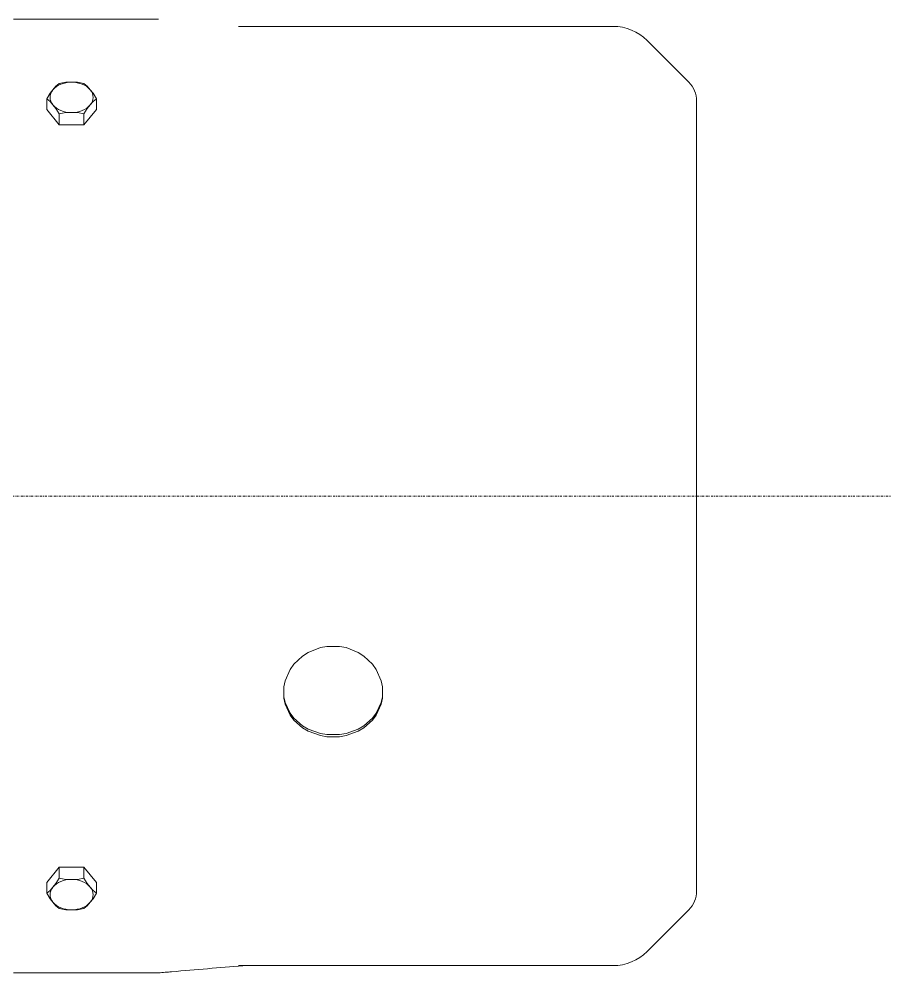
# Model space of a CAD drawing. Header units: metres. Extents: x -105 to 1484, y -92 to 1115.
# Drawn here: x 1281 to 1484, y 834.2 to 1056.2 of the extents above; entities that cross this region are included whole.
import ezdxf

# ---------------------------------------------------------------- set-up
doc = ezdxf.new("R2010")
doc.units = ezdxf.units.M
doc.linetypes.add('DASHDOT', pattern=[1, 0.5, -0.25, 0, -0.25])
doc.layers.add('1', color=7, linetype='CONTINUOUS')
doc.layers.add('4', color=7, linetype='CONTINUOUS')

# ---------------------------------------------------------------- blocks, each defined once
blk = doc.blocks.new('BLOCK001')
at = {"layer": '1', "color": 15, "linetype": 'DASHDOT', "lineweight": 9}
blk.add_line((513.71, 945.17), (1483.99, 945.17), dxfattribs=at)
at = {"layer": '4', "color": 15, "linetype": 'CONTINUOUS', "lineweight": 9}
for p, q in [((1309.81, 1056.17), (1279.74, 1056.17)), ((1416.42, 1054.47), (1332.1, 1054.47)), ((1436.93, 1041.49), (1427.22, 1051.19)), ((1287.47, 1035.12), (1287.47, 1037.64)), ((1299.02, 1035.12), (1299.02, 1037.64)), ((1438.74, 1037.1), (1438.74, 853.24)), ((1287.47, 1035.12), (1290.36, 1031.59)), ((1296.13, 1031.59), (1299.02, 1035.12)), ((1290.36, 1031.59), (1290.36, 1034.1)), ((1296.13, 1031.59), (1296.13, 1034.1)), ((1290.36, 1031.59), (1296.13, 1031.59)), ((1290.36, 858.76), (1287.47, 855.22)), ((1296.13, 858.76), (1290.36, 858.76)), ((1290.36, 858.76), (1290.36, 856.25)), ((1299.02, 855.22), (1296.13, 858.76)), ((1296.13, 858.76), (1296.13, 856.25)), ((1287.47, 855.22), (1287.47, 852.71)), ((1299.02, 855.22), (1299.02, 852.71)), ((1436.93, 848.86), (1427.22, 839.15)), ((1332.1, 835.87), (1416.42, 835.87)), ((1279.74, 834.17), (1309.81, 834.17))]:
    blk.add_line(p, q, dxfattribs=at)
for points in [[(1419.3, 1054.47), (1419.3, 1054.47), (1419.12, 1054.47), (1418.29, 1054.47), (1417.49, 1054.47), (1416.42, 1054.47)], [(1290.36, 1041.17), (1291.9, 1041.49), (1293.24, 1041.49)], [(1293.24, 1041.49), (1294.58, 1041.49), (1296.13, 1041.17)], [(1287.47, 1037.64), (1288.24, 1038.9), (1288.91, 1039.72)], [(1288.91, 1039.72), (1289.58, 1040.54), (1290.36, 1041.17)], [(1296.13, 1041.17), (1296.9, 1040.54), (1297.57, 1039.72)], [(1297.57, 1039.72), (1298.24, 1038.9), (1299.02, 1037.64)], [(1288.91, 1036.18), (1288.24, 1037), (1287.47, 1037.64)], [(1299.02, 1037.64), (1298.24, 1037), (1297.57, 1036.18)], [(1290.36, 1034.1), (1289.58, 1035.36), (1288.91, 1036.18)], [(1297.57, 1036.18), (1296.9, 1035.36), (1296.13, 1034.1)], [(1293.24, 1034.42), (1291.9, 1034.42), (1290.36, 1034.1)], [(1296.13, 1034.1), (1294.58, 1034.42), (1293.24, 1034.42)], [(1342.65, 899.66), (1342.68, 898.41), (1342.97, 897.11), (1344.11, 894.65), (1344.99, 893.5), (1347.03, 891.69), (1348.32, 890.92), (1351.16, 889.89), (1352.7, 889.64), (1354.14, 889.64)], [(1354.14, 889.64), (1355.59, 889.64), (1357.13, 889.89), (1359.96, 890.92), (1361.25, 891.69), (1363.29, 893.5), (1364.18, 894.65), (1365.32, 897.11), (1365.61, 898.41), (1365.64, 899.66)], [(1288.91, 854.16), (1289.58, 854.98), (1290.36, 856.25)], [(1290.36, 856.25), (1291.9, 855.93), (1293.24, 855.93)], [(1293.24, 855.93), (1294.58, 855.93), (1296.13, 856.25)], [(1296.13, 856.25), (1296.9, 854.98), (1297.57, 854.16)], [(1287.47, 852.71), (1288.24, 853.34), (1288.91, 854.16)], [(1288.91, 850.63), (1288.24, 851.45), (1287.47, 852.71)], [(1297.57, 854.16), (1298.24, 853.34), (1299.02, 852.71)], [(1299.02, 852.71), (1298.24, 851.45), (1297.57, 850.63)], [(1290.36, 849.17), (1289.58, 849.81), (1288.91, 850.63)], [(1297.57, 850.63), (1296.9, 849.81), (1296.13, 849.17)], [(1293.24, 848.86), (1291.9, 848.86), (1290.36, 849.17)], [(1296.13, 849.17), (1294.58, 848.86), (1293.24, 848.86)], [(1416.42, 835.87), (1418, 835.87), (1418.98, 835.87), (1419.28, 835.87), (1419.3, 835.87), (1419.3, 835.87)]]:
    blk.add_lwpolyline(points, dxfattribs=at)
blk.add_lwpolyline([(1354.14, 889.15), (1352.7, 889.15), (1351.16, 889.4), (1348.32, 890.43), (1347.03, 891.2), (1344.99, 893.01), (1344.11, 894.16), (1342.93, 896.7), (1342.64, 898.09), (1342.64, 900.74), (1342.93, 902.16), (1344.11, 904.79), (1344.99, 906), (1347.03, 907.93), (1348.32, 908.77), (1351.16, 909.88), (1352.7, 910.16), (1355.59, 910.16), (1357.13, 909.88), (1359.96, 908.77), (1361.25, 907.93), (1363.29, 906), (1364.18, 904.79), (1365.35, 902.16), (1365.64, 900.74), (1365.64, 898.09), (1365.35, 896.7), (1364.18, 894.16), (1363.29, 893.01), (1361.25, 891.2), (1359.96, 890.43), (1357.13, 889.4), (1355.59, 889.15)], close=True, dxfattribs=at)
for centre, radius, start, end in [((1312.98, 1049.97), 6.2, 85.1415, 90), ((1333.4, 1058.27), 3.8, 265.1415, 270), ((1419.3, 1043.27), 11.2, 45, 90), ((1432.54, 1037.1), 6.2, 360, 45), ((1432.54, 853.24), 6.2, 315, 360), ((1419.3, 847.07), 11.2, 270, 315), ((1333.4, 832.07), 3.8, 90, 94.8585), ((1312.98, 840.37), 6.2, 270, 274.8585)]:
    blk.add_arc(centre, radius, start, end, dxfattribs=at)
for centre, major_axis, start_param, end_param in [((1293.24, 1037.95), (5, 0), 1.570796, 2.618019), ((1293.24, 1037.95), (5, 0), 0.523573, 1.570796), ((1293.24, 1037.95), (5, 0), 2.618019, -2.618019), ((1293.24, 1037.95), (-5, 0), 2.618019, -2.618019), ((1293.24, 1037.95), (-5, 0), 0.523573, 1.570796), ((1293.24, 1037.95), (-5, 0), 1.570796, 2.618019), ((1293.24, 852.39), (5, 0), 1.570796, 2.618019), ((1293.24, 852.39), (5, 0), 0.523573, 1.570796), ((1293.24, 852.39), (5, 0), 2.618019, -2.618019), ((1293.24, 852.39), (-5, 0), 2.618019, -2.618019), ((1293.24, 852.39), (-5, 0), 0.523573, 1.570796), ((1293.24, 852.39), (-5, 0), 1.570796, 2.618019)]:
    blk.add_ellipse(centre, major_axis=major_axis, ratio=0.707107, start_param=start_param, end_param=end_param, dxfattribs=at)
for points, knots in [([(1312.98, 1056.17), (1312.89, 1056.17), (1312.76, 1056.17), (1311.75, 1056.17), (1310.61, 1056.17), (1309.81, 1056.17)], [0, 0, 0, 0, 0.142857, 0.428571, 1, 1, 1, 1]), ([(1313.51, 834.2), (1314.01, 834.24), (1315.02, 834.32), (1321.7, 834.89), (1327.68, 835.4), (1333.08, 835.86)], [0.3644393, 0.3644393, 0.3644393, 0.3644393, 0.4123191, 0.4601989, 1, 1, 1, 1]), ([(1309.81, 834.17), (1310.41, 834.17), (1311.38, 834.17), (1312.51, 834.17), (1312.79, 834.17), (1312.98, 834.17)], [0, 0, 0, 0, 0.428571, 0.714286, 1, 1, 1, 1])]:
    blk.add_open_spline(points, degree=3, knots=knots, dxfattribs=at)

msp = doc.modelspace()

# ---------------------------------------------------------------- block references
msp.add_blockref('BLOCK001', (0, 0))

doc.saveas('drawing.dxf')
